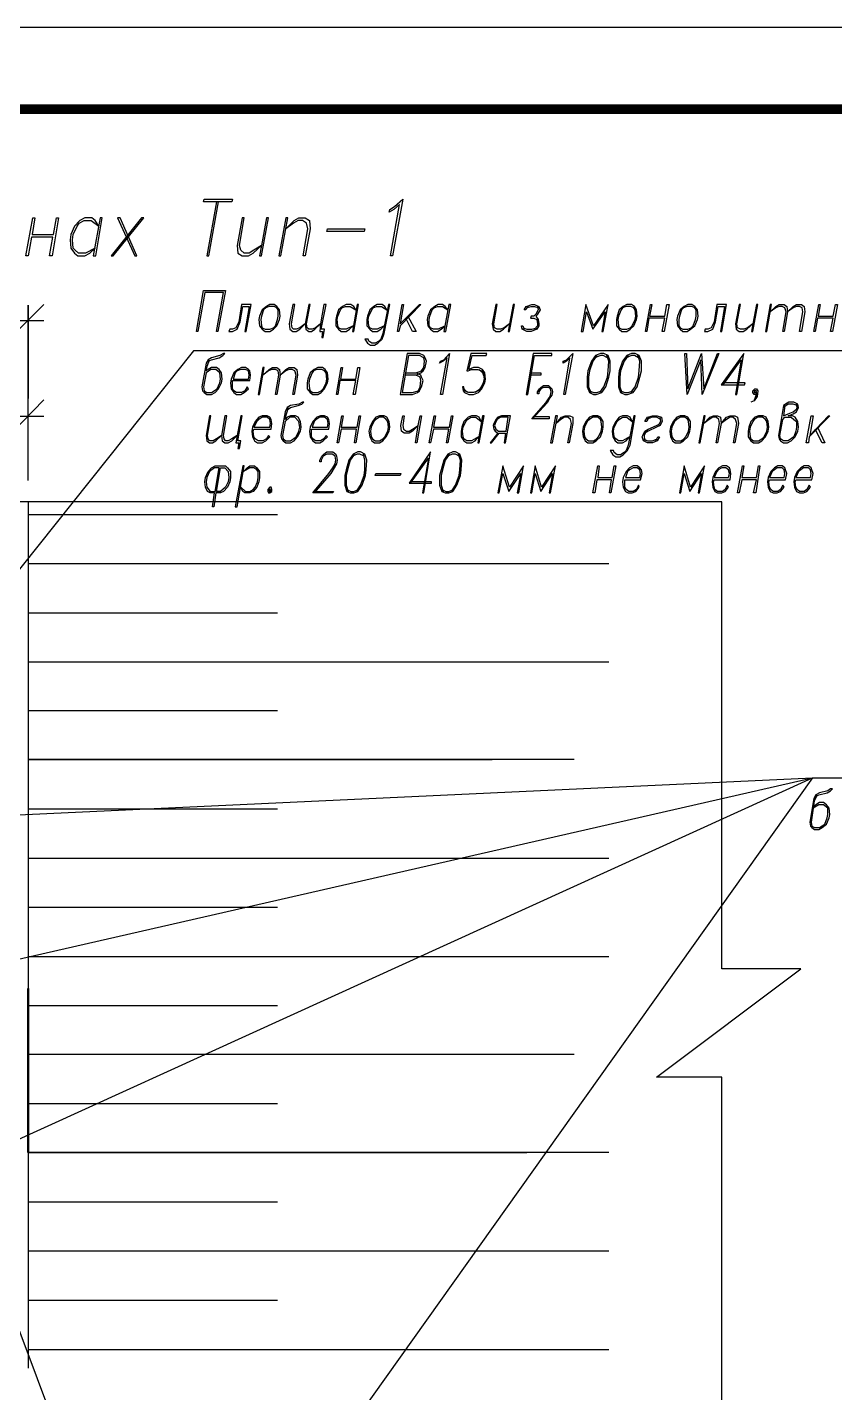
# Model space of a CAD drawing. Header units: millimetres. Extents: x 4241 to 6572, y 870 to 1291.
# Drawn here: x 4941.8 to 4991.2, y 1207.2 to 1290.7 of the extents above; entities that cross this region are included whole.
import ezdxf
from ezdxf.enums import TextEntityAlignment as Align

# ---------------------------------------------------------------- set-up
doc = ezdxf.new("R2010")
doc.units = ezdxf.units.MM
doc.layers.add('_Штамп_рамка', color=7, linetype='Continuous')
doc.layers.add('PDF _0', color=7, linetype='Continuous')
doc.styles.add('Romans_2.5', font='romans.shx', dxfattribs={"width": 0.75, "height": 2.5})

# ---------------------------------------------------------------- blocks, each defined once
blk = doc.blocks.new('*U779')
blk.add_lwpolyline([(0, 0), (0, 420), (1189, 420), (1189, 0), (0, 0)])
at = {"const_width": 0.6}
blk.add_lwpolyline([(20, 5), (20, 415), (1184, 415), (1184, 5), (20, 5)], dxfattribs=at)
at = {"style": 'Romans_2.5', "width": 0.75}
blk.add_attdef('ФОРМАТ', text='', height=2.5, dxfattribs=at).set_placement((1149, 2.5), align=Align.MIDDLE_LEFT)

msp = doc.modelspace()

# ---------------------------------------------------------------- linework, layer by layer
at = {"layer": 'PDF _0', "lineweight": 25}
for points in [[(4954.3347, 1279.9929), (4952.599, 1279.9929), (4952.6413, 1280.1622), (4954.3771, 1280.1622)], [(4964.1564, 1276.6908), (4964.0294, 1276.6908), (4964.5798, 1279.8235), (4964.2411, 1279.5272), (4963.9447, 1279.3579), (4963.9871, 1279.5272), (4964.2834, 1279.6965), (4964.7914, 1280.1622)], [(4941.8883, 1276.6908), (4941.7613, 1276.6908), (4942.1846, 1279.0192), (4942.3116, 1279.0192), (4942.1423, 1278.0031), (4943.4547, 1278.0031), (4943.624, 1279.0192), (4943.751, 1279.0192), (4943.37, 1276.6908), (4943.2007, 1276.6908), (4943.4124, 1277.8338), (4942.1, 1277.8338)], [(4945.9948, 1277.1564), (4945.4021, 1276.8601), (4944.9787, 1276.8601), (4944.7671, 1277.0294), (4944.6401, 1277.1564), (4944.5977, 1277.6645), (4944.6401, 1278.0031), (4944.8941, 1278.5112), (4945.0211, 1278.6805), (4945.3174, 1278.8498), (4945.7408, 1278.8498), (4946.2065, 1278.5112), (4945.9948, 1278.8498), (4945.7831, 1279.0192), (4945.3598, 1279.0192), (4945.0634, 1278.8498), (4944.7247, 1278.5112), (4944.5131, 1278.0031), (4944.4707, 1277.6645), (4944.5131, 1277.1564), (4944.7247, 1276.8601), (4944.9364, 1276.6908), (4945.3598, 1276.6908), (4945.6561, 1276.8601)], [(4946.0371, 1276.6908), (4946.4181, 1279.0192), (4946.2911, 1279.0192), (4945.8678, 1276.6908)], [(4946.9685, 1276.6908), (4947.0955, 1276.6908), (4948.9582, 1279.0192), (4948.8312, 1279.0192)], [(4948.5349, 1276.6908), (4947.5188, 1279.0192), (4947.3495, 1279.0192), (4948.4079, 1276.6908)], [(4956.1551, 1277.3258), (4955.6894, 1277.0294), (4955.3931, 1276.8601), (4955.0968, 1276.8601), (4954.8851, 1277.0294), (4954.8004, 1277.3258), (4955.0968, 1279.0192), (4954.9698, 1279.0192), (4954.6734, 1277.3258), (4954.7157, 1276.8601), (4954.9698, 1276.6908), (4955.3508, 1276.6908), (4955.6471, 1276.8601), (4956.1551, 1277.3258), (4956.0281, 1276.6908), (4956.1551, 1276.6908), (4956.5785, 1279.0192), (4956.4515, 1279.0192)], [(4957.3405, 1276.6908), (4957.7639, 1279.0192), (4957.6368, 1279.0192), (4957.2135, 1276.6908)], [(4958.8222, 1276.6908), (4958.6952, 1276.6908), (4958.9916, 1278.3418), (4958.9069, 1278.6805), (4958.6529, 1278.8498), (4958.3989, 1278.8498), (4958.1025, 1278.6805), (4957.6368, 1278.3418), (4958.1449, 1278.8498), (4958.4412, 1279.0192), (4958.8222, 1279.0192), (4959.0762, 1278.8498), (4959.1186, 1278.3418)], [(4962.4207, 1278.1725), (4960.1346, 1278.1725), (4960.1769, 1278.3418), (4962.463, 1278.3418)], [(4952.2603, 1272.0763), (4952.1757, 1272.0763), (4952.599, 1274.574), (4953.9537, 1274.574), (4953.488, 1272.0763), (4953.4034, 1272.0763), (4953.8267, 1274.447), (4952.6837, 1274.447)], [(4955.1391, 1272.0763), (4955.2238, 1272.0763), (4955.5201, 1273.7273), (4954.9274, 1273.7273), (4954.7581, 1272.669), (4954.5887, 1272.2879), (4954.3771, 1272.2033), (4954.2077, 1272.2033), (4954.1654, 1272.0763), (4954.3771, 1272.0763), (4954.6734, 1272.2033), (4954.8427, 1272.669), (4955.0121, 1273.6003), (4955.3931, 1273.6003)], [(4956.6631, 1273.7273), (4956.4515, 1273.6003), (4956.1975, 1273.3887), (4956.0281, 1273.0076), (4955.9858, 1272.796), (4956.0281, 1272.415), (4956.1975, 1272.2033), (4956.3668, 1272.0763), (4956.6631, 1272.0763), (4956.8748, 1272.2033), (4957.0865, 1272.415), (4957.2558, 1272.796), (4957.2982, 1273.0076), (4957.2558, 1273.3887), (4957.0865, 1273.6003), (4956.9172, 1273.7273)], [(4958.8222, 1272.542), (4958.4835, 1272.2879), (4958.2719, 1272.2033), (4958.1025, 1272.2033), (4958.0179, 1272.2879), (4957.9755, 1272.542), (4958.1872, 1273.7273), (4958.0602, 1273.7273), (4957.8485, 1272.542), (4957.8909, 1272.2033), (4958.0602, 1272.0763), (4958.2719, 1272.0763), (4958.4835, 1272.2033), (4958.8222, 1272.542), (4958.8646, 1272.2033), (4959.0339, 1272.0763), (4959.2032, 1272.0763), (4959.4149, 1272.2033), (4959.7536, 1272.542), (4959.7113, 1272.0763), (4959.8806, 1272.0763), (4959.8383, 1271.6953), (4959.9229, 1271.6953), (4960.0076, 1272.2033), (4959.7959, 1272.2033), (4960.0923, 1273.7273), (4959.9653, 1273.7273), (4959.7536, 1272.542), (4959.4572, 1272.2879), (4959.2456, 1272.2033), (4959.0339, 1272.2033), (4958.9492, 1272.2879), (4958.9069, 1272.542), (4959.1186, 1273.7273), (4959.0339, 1273.7273)], [(4961.7433, 1272.415), (4961.32, 1272.2033), (4961.0236, 1272.2033), (4960.8543, 1272.2879), (4960.812, 1272.415), (4960.7696, 1272.796), (4960.812, 1273.0076), (4960.9813, 1273.3887), (4961.066, 1273.5157), (4961.2776, 1273.6003), (4961.574, 1273.6003), (4961.9127, 1273.3887), (4961.7857, 1273.6003), (4961.6163, 1273.7273), (4961.32, 1273.7273), (4961.1083, 1273.6003), (4960.8543, 1273.3887), (4960.7273, 1273.0076), (4960.685, 1272.796), (4960.685, 1272.415), (4960.8543, 1272.2033), (4961.0236, 1272.0763), (4961.32, 1272.0763), (4961.5316, 1272.2033)], [(4961.7857, 1272.0763), (4962.082, 1273.7273), (4961.9973, 1273.7273), (4961.701, 1272.0763)], [(4962.463, 1271.6106), (4962.6324, 1271.3566), (4962.8017, 1271.2296), (4963.0557, 1271.2296), (4963.2674, 1271.3566), (4963.5214, 1271.6106), (4963.6484, 1271.9493), (4963.9871, 1273.7273), (4963.9024, 1273.7273), (4963.5637, 1271.9493), (4963.4367, 1271.6106), (4963.3097, 1271.4836), (4963.098, 1271.3566), (4962.8864, 1271.3566), (4962.717, 1271.4836), (4962.6747, 1271.6106)], [(4963.6484, 1272.415), (4963.225, 1272.2033), (4962.9287, 1272.2033), (4962.7594, 1272.2879), (4962.717, 1272.415), (4962.6747, 1272.796), (4962.717, 1273.0076), (4962.8864, 1273.3887), (4962.971, 1273.5157), (4963.1827, 1273.6003), (4963.479, 1273.6003), (4963.8177, 1273.3887), (4963.6907, 1273.6003), (4963.5214, 1273.7273), (4963.225, 1273.7273), (4963.0134, 1273.6003), (4962.7594, 1273.3887), (4962.6324, 1273.0076), (4962.59, 1272.796), (4962.59, 1272.415), (4962.7594, 1272.2033), (4962.9287, 1272.0763), (4963.225, 1272.0763), (4963.4367, 1272.2033)], [(4964.6221, 1272.542), (4965.8075, 1273.7273), (4965.8921, 1273.7273), (4964.6221, 1272.415), (4964.5374, 1272.0763), (4964.4527, 1272.0763), (4964.7491, 1273.7273), (4964.8338, 1273.7273)], [(4967.3739, 1272.415), (4966.9505, 1272.2033), (4966.6542, 1272.2033), (4966.4848, 1272.2879), (4966.4001, 1272.415), (4966.4001, 1272.796), (4966.4425, 1273.0076), (4966.5695, 1273.3887), (4966.6965, 1273.5157), (4966.9082, 1273.6003), (4967.2045, 1273.6003), (4967.5432, 1273.3887), (4967.3739, 1273.6003), (4967.2045, 1273.7273), (4966.9505, 1273.7273), (4966.7388, 1273.6003), (4966.4848, 1273.3887), (4966.3155, 1273.0076), (4966.2731, 1272.796), (4966.3155, 1272.415), (4966.4848, 1272.2033), (4966.6542, 1272.0763), (4966.9082, 1272.0763), (4967.1198, 1272.2033)], [(4967.4162, 1272.0763), (4967.7125, 1273.7273), (4967.5855, 1273.7273), (4967.2892, 1272.0763)], [(4971.311, 1272.542), (4970.9723, 1272.2879), (4970.7606, 1272.2033), (4970.549, 1272.2033), (4970.3796, 1272.2879), (4970.3373, 1272.542), (4970.549, 1273.7273), (4970.4643, 1273.7273), (4970.2526, 1272.542), (4970.295, 1272.2033), (4970.4643, 1272.0763), (4970.7183, 1272.0763), (4970.93, 1272.2033), (4971.311, 1272.542), (4971.2263, 1272.0763), (4971.311, 1272.0763), (4971.6073, 1273.7273), (4971.5227, 1273.7273)], [(4975.6715, 1272.0763), (4975.7985, 1272.0763), (4976.0101, 1273.2616), (4976.3912, 1272.2033), (4977.1532, 1273.2616), (4976.9415, 1272.0763), (4977.0262, 1272.0763), (4977.3225, 1273.7273), (4976.4335, 1272.415), (4975.9678, 1273.7273)], [(4978.4656, 1273.7273), (4978.2539, 1273.6003), (4977.9999, 1273.3887), (4977.8729, 1273.0076), (4977.8305, 1272.796), (4977.8305, 1272.415), (4977.9999, 1272.2033), (4978.1692, 1272.0763), (4978.4656, 1272.0763), (4978.6772, 1272.2033), (4978.8889, 1272.415), (4979.0583, 1272.796), (4979.1006, 1273.0076), (4979.0583, 1273.3887), (4978.9313, 1273.6003), (4978.7619, 1273.7273)], [(4979.6933, 1272.0763), (4979.6086, 1272.0763), (4979.905, 1273.7273), (4979.9896, 1273.7273), (4979.8626, 1273.0076), (4980.794, 1273.0076), (4980.921, 1273.7273), (4981.048, 1273.7273), (4980.7516, 1272.0763), (4980.6246, 1272.0763), (4980.794, 1272.8806), (4979.8203, 1272.8806)], [(4982.191, 1273.7273), (4981.9794, 1273.6003), (4981.7253, 1273.3887), (4981.556, 1273.0076), (4981.5137, 1272.796), (4981.556, 1272.415), (4981.7253, 1272.2033), (4981.8947, 1272.0763), (4982.1487, 1272.0763), (4982.3604, 1272.2033), (4982.6144, 1272.415), (4982.7837, 1272.796), (4982.8261, 1273.0076), (4982.7837, 1273.3887), (4982.6144, 1273.6003), (4982.445, 1273.7273)], [(4984.1808, 1272.0763), (4984.2654, 1272.0763), (4984.5618, 1273.7273), (4983.9691, 1273.7273), (4983.7998, 1272.669), (4983.6304, 1272.2879), (4983.4187, 1272.2033), (4983.2494, 1272.2033), (4983.2071, 1272.0763), (4983.4187, 1272.0763), (4983.7151, 1272.2033), (4983.8844, 1272.669), (4984.0538, 1273.6003), (4984.4348, 1273.6003)], [(4986.1705, 1272.542), (4985.8318, 1272.2879), (4985.6201, 1272.2033), (4985.4085, 1272.2033), (4985.2391, 1272.2879), (4985.1968, 1272.542), (4985.4085, 1273.7273), (4985.3238, 1273.7273), (4985.1121, 1272.542), (4985.1545, 1272.2033), (4985.3238, 1272.0763), (4985.5778, 1272.0763), (4985.7895, 1272.2033), (4986.1705, 1272.542), (4986.0858, 1272.0763), (4986.1705, 1272.0763), (4986.4668, 1273.7273), (4986.3822, 1273.7273)], [(4987.0172, 1272.0763), (4987.3135, 1273.7273), (4987.2289, 1273.7273), (4986.9325, 1272.0763)], [(4988.0756, 1272.0763), (4987.9909, 1272.0763), (4988.2026, 1273.2616), (4988.1179, 1273.5157), (4987.9486, 1273.6003), (4987.7792, 1273.6003), (4987.5675, 1273.5157), (4987.2289, 1273.2616), (4987.5675, 1273.6003), (4987.7792, 1273.7273), (4988.0756, 1273.7273), (4988.2449, 1273.6003), (4988.2872, 1273.2616)], [(4989.1339, 1272.0763), (4989.0069, 1272.0763), (4989.2186, 1273.2616), (4989.1763, 1273.5157), (4989.0069, 1273.6003), (4988.8376, 1273.6003), (4988.6259, 1273.5157), (4988.2872, 1273.2616), (4988.6259, 1273.6003), (4988.8376, 1273.7273), (4989.1339, 1273.7273), (4989.3033, 1273.6003), (4989.3456, 1273.2616)], [(4989.9806, 1272.0763), (4989.896, 1272.0763), (4990.1923, 1273.7273), (4990.277, 1273.7273), (4990.15, 1273.0076), (4991.0813, 1273.0076), (4991.2083, 1273.7273), (4991.3353, 1273.7273), (4991.039, 1272.0763), (4990.912, 1272.0763), (4991.0813, 1272.8806), (4990.1076, 1272.8806)], [(4956.6208, 1273.6003), (4956.4091, 1273.5157), (4956.2821, 1273.3887), (4956.1551, 1273.0076), (4956.1128, 1272.796), (4956.1551, 1272.415), (4956.1975, 1272.2879), (4956.3668, 1272.2033), (4956.6631, 1272.2033), (4956.8748, 1272.2879), (4957.0018, 1272.415), (4957.1288, 1272.796), (4957.1712, 1273.0076), (4957.1712, 1273.3887), (4957.0865, 1273.5157), (4956.9172, 1273.6003)], [(4978.4232, 1273.6003), (4978.2116, 1273.5157), (4978.1269, 1273.3887), (4977.9576, 1273.0076), (4977.9152, 1272.796), (4977.9576, 1272.415), (4977.9999, 1272.2879), (4978.1692, 1272.2033), (4978.4656, 1272.2033), (4978.6772, 1272.2879), (4978.8042, 1272.415), (4978.9736, 1272.796), (4979.0159, 1273.0076), (4978.9736, 1273.3887), (4978.8889, 1273.5157), (4978.7196, 1273.6003)], [(4982.1487, 1273.6003), (4981.937, 1273.5157), (4981.81, 1273.3887), (4981.683, 1273.0076), (4981.6407, 1272.796), (4981.6407, 1272.415), (4981.7253, 1272.2879), (4981.8947, 1272.2033), (4982.191, 1272.2033), (4982.4027, 1272.2879), (4982.5297, 1272.415), (4982.6567, 1272.796), (4982.699, 1273.0076), (4982.699, 1273.3887), (4982.6144, 1273.5157), (4982.445, 1273.6003)], [(4967.2045, 1268.2238), (4967.0775, 1268.2238), (4967.5009, 1270.4675), (4967.2468, 1270.2559), (4967.0352, 1270.1289), (4967.0775, 1270.2559), (4967.2892, 1270.3405), (4967.6279, 1270.7216)], [(4973.8934, 1270.7216), (4972.7504, 1270.7216), (4972.327, 1268.2238), (4972.4117, 1268.2238), (4972.835, 1270.5946), (4973.8934, 1270.5946)], [(4974.6978, 1268.2238), (4974.6131, 1268.2238), (4974.9941, 1270.4675), (4974.7824, 1270.2559), (4974.5708, 1270.1289), (4974.5708, 1270.2559), (4974.7824, 1270.3405), (4975.1635, 1270.7216)], [(4976.8568, 1270.7216), (4976.5605, 1270.5946), (4976.3065, 1270.2559), (4976.0948, 1269.6632), (4976.0525, 1269.2822), (4976.0525, 1268.6895), (4976.1795, 1268.3508), (4976.4335, 1268.2238), (4976.6028, 1268.2238), (4976.9415, 1268.3508), (4977.1955, 1268.6895), (4977.3649, 1269.2822), (4977.4495, 1269.6632), (4977.4495, 1270.2559), (4977.3225, 1270.5946), (4977.0685, 1270.7216)], [(4978.7619, 1270.7216), (4978.4656, 1270.5946), (4978.2116, 1270.2559), (4977.9999, 1269.6632), (4977.9576, 1269.2822), (4977.9576, 1268.6895), (4978.0846, 1268.3508), (4978.3386, 1268.2238), (4978.5079, 1268.2238), (4978.8466, 1268.3508), (4979.1006, 1268.6895), (4979.2699, 1269.2822), (4979.3546, 1269.6632), (4979.3546, 1270.2559), (4979.2276, 1270.5946), (4978.9736, 1270.7216)], [(4983.0801, 1268.2238), (4982.9954, 1270.3405), (4982.1487, 1268.2238), (4982.0217, 1270.7216), (4982.1064, 1270.7216), (4982.191, 1268.5625), (4983.0377, 1270.7216), (4983.1647, 1268.5625), (4984.0114, 1270.7216), (4984.0961, 1270.7216)], [(4952.7683, 1269.5362), (4952.599, 1268.6895), (4952.6413, 1268.4355), (4952.8107, 1268.3508), (4953.107, 1268.3508), (4953.4457, 1268.5625), (4953.615, 1268.9435), (4953.6574, 1269.1552), (4953.615, 1269.5362), (4953.361, 1269.7479), (4953.0647, 1269.7479)], [(4954.3771, 1269.0705), (4955.4354, 1269.0705), (4955.4778, 1269.4092), (4955.4354, 1269.6632), (4955.3508, 1269.7479), (4955.1814, 1269.8749), (4954.9274, 1269.8749), (4954.7157, 1269.7479), (4954.4617, 1269.5362), (4954.2924, 1269.1552), (4954.2501, 1268.9435), (4954.2924, 1268.5625), (4954.4617, 1268.3508), (4954.6311, 1268.2238), (4954.8851, 1268.2238), (4955.0968, 1268.3508), (4955.3508, 1268.5625), (4955.2661, 1268.6895), (4955.1391, 1268.4355), (4954.9274, 1268.3508), (4954.6311, 1268.3508), (4954.4617, 1268.4355), (4954.3771, 1268.5625), (4954.3771, 1268.9435)], [(4955.3508, 1269.1552), (4955.3931, 1269.4092), (4955.3508, 1269.6632), (4955.1814, 1269.7479), (4954.8851, 1269.7479), (4954.6734, 1269.6632), (4954.5464, 1269.5362), (4954.4194, 1269.1552)], [(4956.0281, 1268.2238), (4956.3245, 1269.8749), (4956.2398, 1269.8749), (4955.9435, 1268.2238)], [(4957.0865, 1268.2238), (4957.0018, 1268.2238), (4957.2135, 1269.4092), (4957.1712, 1269.6632), (4957.0018, 1269.7479), (4956.7902, 1269.7479), (4956.5785, 1269.6632), (4956.2398, 1269.4092), (4956.6208, 1269.7479), (4956.8325, 1269.8749), (4957.0865, 1269.8749), (4957.2558, 1269.7479), (4957.2982, 1269.4092)], [(4958.1449, 1268.2238), (4958.0602, 1268.2238), (4958.2719, 1269.4092), (4958.1872, 1269.6632), (4958.0179, 1269.7479), (4957.8485, 1269.7479), (4957.6368, 1269.6632), (4957.2982, 1269.4092), (4957.6368, 1269.7479), (4957.8485, 1269.8749), (4958.1449, 1269.8749), (4958.3142, 1269.7479), (4958.3565, 1269.4092)], [(4959.5842, 1269.8749), (4959.3726, 1269.7479), (4959.1186, 1269.5362), (4958.9916, 1269.1552), (4958.9492, 1268.9435), (4958.9492, 1268.5625), (4959.1186, 1268.3508), (4959.2879, 1268.2238), (4959.5842, 1268.2238), (4959.7959, 1268.3508), (4960.0076, 1268.5625), (4960.1769, 1268.9435), (4960.2193, 1269.1552), (4960.1769, 1269.5362), (4960.0499, 1269.7479), (4959.8806, 1269.8749)], [(4959.5419, 1269.7479), (4959.3302, 1269.6632), (4959.2456, 1269.5362), (4959.0762, 1269.1552), (4959.0339, 1268.9435), (4959.0762, 1268.5625), (4959.1186, 1268.4355), (4959.2879, 1268.3508), (4959.5842, 1268.3508), (4959.7959, 1268.4355), (4959.9229, 1268.5625), (4960.0923, 1268.9435), (4960.1346, 1269.1552), (4960.0923, 1269.5362), (4960.0076, 1269.6632), (4959.8383, 1269.7479)], [(4960.812, 1268.2238), (4960.7273, 1268.2238), (4961.0236, 1269.8749), (4961.1083, 1269.8749), (4960.9813, 1269.1552), (4961.9127, 1269.1552), (4962.0397, 1269.8749), (4962.1667, 1269.8749), (4961.8703, 1268.2238), (4961.7433, 1268.2238), (4961.9127, 1269.0705), (4960.939, 1269.0705)], [(4986.2552, 1268.4355), (4986.2552, 1268.3508), (4986.3398, 1268.3508), (4986.3822, 1268.4355)], [(4988.3296, 1266.9114), (4988.6259, 1267.0384), (4988.8376, 1267.1654), (4988.9646, 1267.4194), (4988.9223, 1267.6311), (4988.6683, 1267.7581), (4988.3719, 1267.7581), (4988.1602, 1267.6311), (4988.0332, 1267.5464), (4987.7369, 1265.7261), (4987.7792, 1265.5144), (4987.8639, 1265.3874), (4988.0332, 1265.2604), (4988.2872, 1265.2604), (4988.4989, 1265.3874), (4988.7529, 1265.6414), (4988.9223, 1265.9801), (4988.9646, 1266.2341), (4988.9223, 1266.5727), (4988.7529, 1266.8268), (4988.5836, 1266.9114)], [(4953.6997, 1265.7261), (4953.4034, 1265.5144), (4953.1917, 1265.3874), (4952.98, 1265.3874), (4952.8953, 1265.5144), (4952.853, 1265.7261), (4953.0647, 1266.9114), (4952.98, 1266.9114), (4952.7683, 1265.7261), (4952.8107, 1265.3874), (4952.98, 1265.2604), (4953.1494, 1265.2604), (4953.361, 1265.3874), (4953.6997, 1265.7261), (4953.742, 1265.3874), (4953.9114, 1265.2604), (4954.1231, 1265.2604), (4954.3347, 1265.3874), (4954.6734, 1265.7261), (4954.5887, 1265.2604), (4954.7581, 1265.2604), (4954.7157, 1264.9217), (4954.8004, 1264.9217), (4954.8851, 1265.3874), (4954.7157, 1265.3874), (4954.9698, 1266.9114), (4954.8851, 1266.9114), (4954.6734, 1265.7261), (4954.3347, 1265.5144), (4954.1231, 1265.3874), (4953.9537, 1265.3874), (4953.869, 1265.5144), (4953.8267, 1265.7261), (4954.0384, 1266.9114), (4953.9114, 1266.9114)], [(4955.6894, 1266.1071), (4956.7478, 1266.1071), (4956.7902, 1266.4457), (4956.7478, 1266.6998), (4956.6631, 1266.8268), (4956.4938, 1266.9114), (4956.1975, 1266.9114), (4955.9858, 1266.8268), (4955.7741, 1266.5727), (4955.6048, 1266.2341), (4955.5624, 1265.9801), (4955.6048, 1265.6414), (4955.7318, 1265.3874), (4955.9011, 1265.2604), (4956.1975, 1265.2604), (4956.4091, 1265.3874), (4956.6631, 1265.6414), (4956.5785, 1265.7261), (4956.4515, 1265.5144), (4956.2398, 1265.3874), (4955.9435, 1265.3874), (4955.7741, 1265.5144), (4955.6894, 1265.6414), (4955.6471, 1265.9801)], [(4956.6631, 1266.2341), (4956.7055, 1266.4457), (4956.6631, 1266.6998), (4956.4938, 1266.8268), (4956.1975, 1266.8268), (4955.9858, 1266.6998), (4955.8588, 1266.5727), (4955.6894, 1266.2341)], [(4957.5945, 1266.5727), (4957.4252, 1265.7261), (4957.4675, 1265.5144), (4957.6368, 1265.3874), (4957.9332, 1265.3874), (4958.2719, 1265.6414), (4958.4412, 1265.9801), (4958.4835, 1266.2341), (4958.4412, 1266.5727), (4958.1872, 1266.8268), (4957.8909, 1266.8268)], [(4959.2032, 1266.1071), (4960.2616, 1266.1071), (4960.3039, 1266.4457), (4960.2616, 1266.6998), (4960.1769, 1266.8268), (4960.0076, 1266.9114), (4959.7536, 1266.9114), (4959.5419, 1266.8268), (4959.2879, 1266.5727), (4959.1186, 1266.2341), (4959.0762, 1265.9801), (4959.1186, 1265.6414), (4959.2879, 1265.3874), (4959.4572, 1265.2604), (4959.7113, 1265.2604), (4959.9229, 1265.3874), (4960.1769, 1265.6414), (4960.0923, 1265.7261), (4959.9653, 1265.5144), (4959.7536, 1265.3874), (4959.4572, 1265.3874), (4959.2879, 1265.5144), (4959.2032, 1265.6414), (4959.2032, 1265.9801)], [(4960.1769, 1266.2341), (4960.2193, 1266.4457), (4960.1769, 1266.6998), (4960.0076, 1266.8268), (4959.7113, 1266.8268), (4959.4996, 1266.6998), (4959.3726, 1266.5727), (4959.2456, 1266.2341)], [(4960.8543, 1265.2604), (4960.7696, 1265.2604), (4961.066, 1266.9114), (4961.1506, 1266.9114), (4961.0236, 1266.2341), (4961.9973, 1266.2341), (4962.1243, 1266.9114), (4962.209, 1266.9114), (4961.9127, 1265.2604), (4961.828, 1265.2604), (4961.955, 1266.1071), (4961.0236, 1266.1071)], [(4963.352, 1266.9114), (4963.1404, 1266.8268), (4962.9287, 1266.5727), (4962.7594, 1266.2341), (4962.717, 1265.9801), (4962.7594, 1265.6414), (4962.8864, 1265.3874), (4963.0557, 1265.2604), (4963.352, 1265.2604), (4963.5637, 1265.3874), (4963.7754, 1265.6414), (4963.9447, 1265.9801), (4963.9871, 1266.2341), (4963.9447, 1266.5727), (4963.8177, 1266.8268), (4963.6484, 1266.9114)], [(4963.352, 1266.8268), (4963.1404, 1266.6998), (4963.0134, 1266.5727), (4962.844, 1266.2341), (4962.8017, 1265.9801), (4962.844, 1265.6414), (4962.9287, 1265.5144), (4963.098, 1265.3874), (4963.352, 1265.3874), (4963.5637, 1265.5144), (4963.6907, 1265.6414), (4963.8601, 1265.9801), (4963.9024, 1266.2341), (4963.8601, 1266.5727), (4963.7754, 1266.6998), (4963.6061, 1266.8268)], [(4965.7228, 1266.3187), (4965.3841, 1265.9801), (4965.1724, 1265.8531), (4964.8761, 1265.8531), (4964.7068, 1265.9801), (4964.6644, 1266.3187), (4964.7914, 1266.9114), (4964.8761, 1266.9114), (4964.7914, 1266.3187), (4964.8338, 1266.1071), (4965.0031, 1265.9801), (4965.1724, 1265.9801), (4965.3841, 1266.1071), (4965.7228, 1266.3187), (4965.8498, 1266.9114), (4965.9345, 1266.9114), (4965.6381, 1265.2604), (4965.5535, 1265.2604)], [(4966.4848, 1265.2604), (4966.4001, 1265.2604), (4966.6965, 1266.9114), (4966.7812, 1266.9114), (4966.6542, 1266.2341), (4967.6279, 1266.2341), (4967.7549, 1266.9114), (4967.8395, 1266.9114), (4967.5432, 1265.2604), (4967.4585, 1265.2604), (4967.5855, 1266.1071), (4966.6542, 1266.1071)], [(4969.4059, 1265.6414), (4968.9826, 1265.3874), (4968.6862, 1265.3874), (4968.5169, 1265.5144), (4968.4746, 1265.6414), (4968.4322, 1265.9801), (4968.4746, 1266.2341), (4968.6439, 1266.5727), (4968.7286, 1266.6998), (4968.9402, 1266.8268), (4969.2366, 1266.8268), (4969.5753, 1266.5727), (4969.4483, 1266.8268), (4969.2789, 1266.9114), (4968.9826, 1266.9114), (4968.7709, 1266.8268), (4968.5169, 1266.5727), (4968.3899, 1266.2341), (4968.3476, 1265.9801), (4968.3476, 1265.6414), (4968.5169, 1265.3874), (4968.6862, 1265.2604), (4968.9826, 1265.2604), (4969.1942, 1265.3874)], [(4969.4483, 1265.2604), (4969.7446, 1266.9114), (4969.6599, 1266.9114), (4969.3636, 1265.2604)], [(4970.676, 1265.8531), (4971.057, 1265.8531), (4970.9723, 1265.2604), (4971.057, 1265.2604), (4971.3533, 1266.9114), (4970.803, 1266.9114), (4970.5913, 1266.8268), (4970.4643, 1266.6998), (4970.3373, 1266.4457), (4970.295, 1266.3187), (4970.3373, 1266.1071), (4970.422, 1265.9801), (4970.5913, 1265.8531), (4970.1256, 1265.2604), (4970.2103, 1265.2604)], [(4971.0993, 1265.9801), (4971.2263, 1266.8268), (4970.7606, 1266.8268), (4970.549, 1266.6998), (4970.422, 1266.4457), (4970.3796, 1266.3187), (4970.4643, 1266.1071), (4970.6336, 1265.9801)], [(4973.9357, 1265.2604), (4974.2321, 1266.9114), (4974.1051, 1266.9114), (4973.8087, 1265.2604)], [(4974.9518, 1265.2604), (4974.8671, 1265.2604), (4975.0788, 1266.4457), (4975.0364, 1266.6998), (4974.8671, 1266.8268), (4974.6554, 1266.8268), (4974.4438, 1266.6998), (4974.1474, 1266.4457), (4974.4861, 1266.8268), (4974.6978, 1266.9114), (4974.9941, 1266.9114), (4975.1635, 1266.8268), (4975.1635, 1266.4457)], [(4976.3912, 1266.9114), (4976.1795, 1266.8268), (4975.9678, 1266.5727), (4975.7985, 1266.2341), (4975.7561, 1265.9801), (4975.7985, 1265.6414), (4975.9255, 1265.3874), (4976.0948, 1265.2604), (4976.3912, 1265.2604), (4976.6028, 1265.3874), (4976.8568, 1265.6414), (4976.9838, 1265.9801), (4977.0262, 1266.2341), (4977.0262, 1266.5727), (4976.8568, 1266.8268), (4976.6875, 1266.9114)], [(4976.3912, 1266.8268), (4976.1795, 1266.6998), (4976.0525, 1266.5727), (4975.8831, 1266.2341), (4975.8408, 1265.9801), (4975.8831, 1265.6414), (4975.9678, 1265.5144), (4976.1372, 1265.3874), (4976.4335, 1265.3874), (4976.6452, 1265.5144), (4976.7298, 1265.6414), (4976.8992, 1265.9801), (4976.9415, 1266.2341), (4976.8992, 1266.5727), (4976.8568, 1266.6998), (4976.6875, 1266.8268)], [(4977.4495, 1264.7947), (4977.6189, 1264.5407), (4977.7882, 1264.4137), (4978.0422, 1264.4137), (4978.2539, 1264.5407), (4978.5079, 1264.7947), (4978.6772, 1265.1334), (4978.9736, 1266.9114), (4978.8889, 1266.9114), (4978.5502, 1265.1334), (4978.4232, 1264.7947), (4978.2962, 1264.6677), (4978.0846, 1264.5407), (4977.8729, 1264.5407), (4977.7035, 1264.6677), (4977.6612, 1264.7947)], [(4978.6349, 1265.6414), (4978.2116, 1265.3874), (4977.9576, 1265.3874), (4977.7882, 1265.5144), (4977.7035, 1265.6414), (4977.6612, 1265.9801), (4977.7035, 1266.2341), (4977.8729, 1266.5727), (4977.9999, 1266.6998), (4978.2116, 1266.8268), (4978.4656, 1266.8268), (4978.8042, 1266.5727), (4978.6772, 1266.8268), (4978.5079, 1266.9114), (4978.2116, 1266.9114), (4977.9999, 1266.8268), (4977.7882, 1266.5727), (4977.6189, 1266.2341), (4977.5765, 1265.9801), (4977.6189, 1265.6414), (4977.7459, 1265.3874), (4977.9152, 1265.2604), (4978.2116, 1265.2604), (4978.4232, 1265.3874)], [(4981.7253, 1266.9114), (4981.5137, 1266.8268), (4981.302, 1266.5727), (4981.1327, 1266.2341), (4981.0903, 1265.9801), (4981.1327, 1265.6414), (4981.2597, 1265.3874), (4981.429, 1265.2604), (4981.7253, 1265.2604), (4981.937, 1265.3874), (4982.191, 1265.6414), (4982.318, 1265.9801), (4982.3604, 1266.2341), (4982.3604, 1266.5727), (4982.191, 1266.8268), (4982.0217, 1266.9114)], [(4981.7253, 1266.8268), (4981.5137, 1266.6998), (4981.3867, 1266.5727), (4981.2173, 1266.2341), (4981.175, 1265.9801), (4981.2173, 1265.6414), (4981.302, 1265.5144), (4981.4713, 1265.3874), (4981.7677, 1265.3874), (4981.9794, 1265.5144), (4982.064, 1265.6414), (4982.2334, 1265.9801), (4982.2757, 1266.2341), (4982.2334, 1266.5727), (4982.191, 1266.6998), (4982.0217, 1266.8268)], [(4982.9531, 1265.2604), (4983.2494, 1266.9114), (4983.1647, 1266.9114), (4982.8684, 1265.2604)], [(4984.0114, 1265.2604), (4983.9268, 1265.2604), (4984.1384, 1266.4457), (4984.0961, 1266.6998), (4983.9268, 1266.8268), (4983.7151, 1266.8268), (4983.5034, 1266.6998), (4983.1647, 1266.4457), (4983.5457, 1266.8268), (4983.7574, 1266.9114), (4984.0114, 1266.9114), (4984.1808, 1266.8268), (4984.2231, 1266.4457)], [(4985.0698, 1265.2604), (4984.9851, 1265.2604), (4985.1968, 1266.4457), (4985.1121, 1266.6998), (4984.9428, 1266.8268), (4984.7735, 1266.8268), (4984.5618, 1266.6998), (4984.2231, 1266.4457), (4984.5618, 1266.8268), (4984.7735, 1266.9114), (4985.0698, 1266.9114), (4985.2391, 1266.8268), (4985.2815, 1266.4457)], [(4986.5092, 1266.9114), (4986.2975, 1266.8268), (4986.0435, 1266.5727), (4985.9165, 1266.2341), (4985.8742, 1265.9801), (4985.8742, 1265.6414), (4986.0435, 1265.3874), (4986.2128, 1265.2604), (4986.5092, 1265.2604), (4986.7209, 1265.3874), (4986.9325, 1265.6414), (4987.1019, 1265.9801), (4987.1442, 1266.2341), (4987.1019, 1266.5727), (4986.9749, 1266.8268), (4986.8055, 1266.9114)], [(4986.4668, 1266.8268), (4986.2552, 1266.6998), (4986.1705, 1266.5727), (4986.0012, 1266.2341), (4985.9588, 1265.9801), (4986.0012, 1265.6414), (4986.0435, 1265.5144), (4986.2128, 1265.3874), (4986.5092, 1265.3874), (4986.7209, 1265.5144), (4986.8479, 1265.6414), (4987.0172, 1265.9801), (4987.0595, 1266.2341), (4987.0172, 1266.5727), (4986.9325, 1266.6998), (4986.7632, 1266.8268)], [(4987.9909, 1266.6998), (4988.1179, 1266.8268), (4988.4989, 1266.8268), (4988.6683, 1266.6998), (4988.8376, 1266.5727), (4988.8376, 1266.2341), (4988.7953, 1265.9801), (4988.6683, 1265.6414), (4988.3296, 1265.3874), (4988.0332, 1265.3874), (4987.8639, 1265.5144), (4987.8216, 1265.7261)], [(4989.642, 1265.7261), (4990.785, 1266.9114), (4990.8697, 1266.9114), (4989.5996, 1265.6414), (4989.5573, 1265.2604), (4989.4303, 1265.2604), (4989.7266, 1266.9114), (4989.8536, 1266.9114)], [(4962.0397, 1264.71), (4961.7433, 1264.583), (4961.4893, 1264.202), (4961.32, 1263.6093), (4961.2353, 1263.2706), (4961.2353, 1262.6779), (4961.3623, 1262.2969), (4961.574, 1262.2123), (4961.7857, 1262.2123), (4962.0397, 1262.2969), (4962.2937, 1262.6779), (4962.5053, 1263.2706), (4962.5477, 1263.6093), (4962.59, 1264.202), (4962.463, 1264.583), (4962.209, 1264.71)], [(4967.8395, 1264.71), (4967.5432, 1264.583), (4967.2892, 1264.202), (4967.1198, 1263.6093), (4967.0352, 1263.2706), (4967.0352, 1262.6779), (4967.1622, 1262.2969), (4967.3739, 1262.2123), (4967.5855, 1262.2123), (4967.8395, 1262.2969), (4968.0935, 1262.6779), (4968.3052, 1263.2706), (4968.3476, 1263.6093), (4968.3899, 1264.202), (4968.2629, 1264.583), (4968.0089, 1264.71)], [(4953.6574, 1263.8633), (4953.9537, 1263.8633), (4954.0807, 1263.7363), (4954.2501, 1263.5246), (4954.2501, 1263.1436), (4954.2077, 1262.8896), (4954.0807, 1262.5509), (4953.8267, 1262.2969), (4953.6574, 1262.2123), (4953.361, 1262.2123), (4953.234, 1261.3656), (4953.1494, 1261.3656), (4953.2764, 1262.2123), (4953.0224, 1262.2123), (4952.853, 1262.2969), (4952.726, 1262.5509), (4952.6837, 1262.8896), (4952.726, 1263.1436), (4952.8953, 1263.5246), (4953.107, 1263.7363), (4953.3187, 1263.8633)], [(4953.3187, 1262.2969), (4953.5727, 1263.7363), (4953.2764, 1263.7363), (4952.98, 1263.5246), (4952.8107, 1263.1436), (4952.7683, 1262.8896), (4952.8107, 1262.5509), (4953.0224, 1262.2969)], [(4953.4034, 1262.2969), (4953.6574, 1263.7363), (4953.9114, 1263.7363), (4954.1231, 1263.5246), (4954.1654, 1263.1436), (4954.1231, 1262.8896), (4953.9537, 1262.5509), (4953.6574, 1262.2969)], [(4954.6734, 1261.3656), (4955.0968, 1263.8633), (4955.0121, 1263.8633), (4954.5464, 1261.3656)], [(4954.8851, 1262.5509), (4955.1814, 1262.2969), (4955.4354, 1262.2969), (4955.6471, 1262.4239), (4955.7741, 1262.5509), (4955.9011, 1262.8896), (4955.9435, 1263.1436), (4955.9435, 1263.5246), (4955.8588, 1263.6093), (4955.6894, 1263.7363), (4955.4354, 1263.7363), (4955.0544, 1263.5246), (4955.2661, 1263.7363), (4955.4354, 1263.8633), (4955.7318, 1263.8633), (4955.8588, 1263.7363), (4956.0281, 1263.5246), (4956.0281, 1263.1436), (4955.9858, 1262.8896), (4955.8588, 1262.5509), (4955.6471, 1262.2969), (4955.4354, 1262.2123), (4955.1391, 1262.2123), (4955.0121, 1262.2969)], [(4970.5913, 1262.2123), (4970.676, 1262.2123), (4970.8876, 1263.3976), (4971.2687, 1262.2969), (4971.9883, 1263.3976), (4971.7767, 1262.2123), (4971.8613, 1262.2123), (4972.1577, 1263.8633), (4971.311, 1262.5509), (4970.8876, 1263.8633)], [(4972.581, 1262.2123), (4972.6657, 1262.2123), (4972.8774, 1263.3976), (4973.2161, 1262.2969), (4973.9357, 1263.3976), (4973.7241, 1262.2123), (4973.8087, 1262.2123), (4974.1051, 1263.8633), (4973.2584, 1262.5509), (4972.8774, 1263.8633)], [(4976.5182, 1262.2123), (4976.3912, 1262.2123), (4976.6875, 1263.8633), (4976.7722, 1263.8633), (4976.6875, 1263.1436), (4977.5765, 1263.1436), (4977.7035, 1263.8633), (4977.7882, 1263.8633), (4977.4919, 1262.2123), (4977.4072, 1262.2123), (4977.5342, 1263.0166), (4976.6452, 1263.0166)], [(4978.3386, 1263.0166), (4979.3123, 1263.0166), (4979.3969, 1263.3976), (4979.3546, 1263.6093), (4979.2699, 1263.7363), (4979.1006, 1263.8633), (4978.8466, 1263.8633), (4978.6349, 1263.7363), (4978.4232, 1263.5246), (4978.2539, 1263.1436), (4978.2116, 1262.8896), (4978.2539, 1262.5509), (4978.3809, 1262.2969), (4978.5502, 1262.2123), (4978.8042, 1262.2123), (4979.0159, 1262.2969), (4979.2276, 1262.5509), (4979.1853, 1262.6779), (4979.0583, 1262.4239), (4978.8466, 1262.2969), (4978.5926, 1262.2969), (4978.4232, 1262.4239), (4978.3386, 1262.5509), (4978.3386, 1262.8896)], [(4979.2699, 1263.1436), (4979.3123, 1263.3976), (4979.2699, 1263.6093), (4979.1006, 1263.7363), (4978.8466, 1263.7363), (4978.6349, 1263.6093), (4978.5079, 1263.5246), (4978.3809, 1263.1436)], [(4981.683, 1262.2123), (4981.7677, 1262.2123), (4981.9794, 1263.3976), (4982.318, 1262.2969), (4983.0377, 1263.3976), (4982.8261, 1262.2123), (4982.9107, 1262.2123), (4983.2071, 1263.8633), (4982.3604, 1262.5509), (4981.9794, 1263.8633)], [(4983.7998, 1263.0166), (4984.7735, 1263.0166), (4984.8158, 1263.3976), (4984.7735, 1263.6093), (4984.7311, 1263.7363), (4984.5618, 1263.8633), (4984.3078, 1263.8633), (4984.0961, 1263.7363), (4983.8844, 1263.5246), (4983.7151, 1263.1436), (4983.6727, 1262.8896), (4983.7151, 1262.5509), (4983.8421, 1262.2969), (4984.0114, 1262.2123), (4984.2654, 1262.2123), (4984.4771, 1262.2969), (4984.6888, 1262.5509), (4984.6041, 1262.6779), (4984.4771, 1262.4239), (4984.3078, 1262.2969), (4984.0114, 1262.2969), (4983.8421, 1262.4239), (4983.7998, 1262.5509), (4983.7574, 1262.8896)], [(4984.6888, 1263.1436), (4984.7311, 1263.3976), (4984.6888, 1263.6093), (4984.5194, 1263.7363), (4984.2654, 1263.7363), (4984.0538, 1263.6093), (4983.9691, 1263.5246), (4983.7998, 1263.1436)], [(4985.3238, 1262.2123), (4985.2391, 1262.2123), (4985.5355, 1263.8633), (4985.6201, 1263.8633), (4985.4931, 1263.1436), (4986.3822, 1263.1436), (4986.5092, 1263.8633), (4986.5938, 1263.8633), (4986.3398, 1262.2123), (4986.2128, 1262.2123), (4986.3822, 1263.0166), (4985.4931, 1263.0166)], [(4987.1865, 1263.0166), (4988.1602, 1263.0166), (4988.2449, 1263.3976), (4988.1602, 1263.6093), (4988.1179, 1263.7363), (4987.9486, 1263.8633), (4987.6946, 1263.8633), (4987.4829, 1263.7363), (4987.2712, 1263.5246), (4987.1019, 1263.1436), (4987.0595, 1262.8896), (4987.1019, 1262.5509), (4987.2289, 1262.2969), (4987.3982, 1262.2123), (4987.6522, 1262.2123), (4987.8639, 1262.2969), (4988.0756, 1262.5509), (4987.9909, 1262.6779), (4987.8639, 1262.4239), (4987.6946, 1262.2969), (4987.3982, 1262.2969), (4987.2712, 1262.4239), (4987.1865, 1262.5509), (4987.1442, 1262.8896)], [(4988.0756, 1263.1436), (4988.1179, 1263.3976), (4988.0756, 1263.6093), (4987.9486, 1263.7363), (4987.6522, 1263.7363), (4987.4829, 1263.6093), (4987.3559, 1263.5246), (4987.1865, 1263.1436)], [(4988.7953, 1263.0166), (4989.769, 1263.0166), (4989.8536, 1263.3976), (4989.769, 1263.6093), (4989.7266, 1263.7363), (4989.5573, 1263.8633), (4989.3033, 1263.8633), (4989.0916, 1263.7363), (4988.8799, 1263.5246), (4988.7106, 1263.1436), (4988.6683, 1262.8896), (4988.7106, 1262.5509), (4988.8376, 1262.2969), (4989.0069, 1262.2123), (4989.2609, 1262.2123), (4989.4726, 1262.2969), (4989.6843, 1262.5509), (4989.5996, 1262.6779), (4989.4726, 1262.4239), (4989.3033, 1262.2969), (4989.0069, 1262.2969), (4988.8799, 1262.4239), (4988.7953, 1262.5509), (4988.7529, 1262.8896)], [(4989.6843, 1263.1436), (4989.7266, 1263.3976), (4989.6843, 1263.6093), (4989.5573, 1263.7363), (4989.2609, 1263.7363), (4989.0916, 1263.6093), (4988.9646, 1263.5246), (4988.7953, 1263.1436)], [(4964.6221, 1263.2706), (4963.098, 1263.2706), (4963.1404, 1263.3976), (4964.6644, 1263.3976)], [(4956.6631, 1262.5509), (4956.5361, 1262.4239), (4956.5361, 1262.2969), (4956.5785, 1262.2123), (4956.6631, 1262.2123), (4956.7902, 1262.2969), (4956.7902, 1262.4239), (4956.7478, 1262.5509)], [(4956.6208, 1262.4239), (4956.6208, 1262.2969), (4956.7055, 1262.2969), (4956.7055, 1262.4239)], [(4989.8536, 1242.9499), (4989.7266, 1242.1032), (4989.769, 1241.8492), (4989.9383, 1241.7646), (4990.2346, 1241.7646), (4990.5733, 1241.9762), (4990.7003, 1242.3572), (4990.7427, 1242.5689), (4990.7427, 1242.9499), (4990.4887, 1243.1616), (4990.1923, 1243.1616)]]:
    msp.add_lwpolyline(points, close=True, dxfattribs=at)
for points in [[(4953.4034, 1279.9929), (4952.8107, 1276.6908), (4952.9377, 1276.6908), (4953.5304, 1279.9929)], [(4972.454, 1273.6003), (4972.2847, 1273.3887), (4972.2, 1273.3887), (4972.327, 1273.6003), (4972.6657, 1273.7273), (4972.835, 1273.7273), (4973.089, 1273.6003), (4973.1737, 1273.3887), (4973.0044, 1273.1346), (4972.9197, 1273.0076), (4973.0467, 1272.796), (4973.089, 1272.542), (4973.089, 1272.415), (4972.962, 1272.2033), (4972.6234, 1272.0763), (4972.3694, 1272.0763), (4972.073, 1272.2033), (4972.0307, 1272.415), (4972.1153, 1272.415), (4972.2, 1272.2033)], [(4965.0878, 1273.0076), (4965.5958, 1272.0763), (4965.3841, 1272.0763), (4964.9608, 1272.8806)], [(4972.327, 1273.5157), (4972.6234, 1273.6003), (4972.835, 1273.6003), (4973.089, 1273.5157)], [(4973.0044, 1273.6003), (4973.0467, 1273.3887), (4972.9197, 1273.1346), (4972.7927, 1273.0076), (4972.6234, 1273.0076), (4972.581, 1272.8806), (4972.7927, 1272.8806), (4972.962, 1272.796), (4973.0044, 1272.542), (4973.0044, 1272.415), (4972.835, 1272.2033)], [(4972.1153, 1272.2879), (4972.3694, 1272.2033), (4972.6657, 1272.2033), (4972.962, 1272.2879)], [(5011.3597, 1270.8909), (4952.0063, 1270.8909), (4922.499, 1233.8903)], [(4952.8953, 1270.2559), (4953.107, 1270.3405), (4953.5727, 1270.4675), (4953.7844, 1270.5946), (4953.9114, 1270.7216), (4953.8267, 1270.7216), (4953.615, 1270.5946), (4953.107, 1270.4675), (4952.8953, 1270.3405), (4952.7683, 1270.1289), (4952.5143, 1268.6895), (4952.5567, 1268.4355), (4952.6413, 1268.3508), (4952.8107, 1268.2238), (4953.107, 1268.2238), (4953.3187, 1268.3508), (4953.5304, 1268.5625), (4953.6997, 1268.9435), (4953.742, 1269.1552), (4953.6997, 1269.5362), (4953.5727, 1269.7479), (4953.4034, 1269.8749), (4953.107, 1269.8749), (4952.8953, 1269.7479), (4952.7683, 1269.6632), (4952.853, 1270.0019), (4952.98, 1270.3405)], [(4965.5958, 1269.4092), (4965.8921, 1269.5362), (4966.0191, 1269.6632), (4966.1461, 1269.8749), (4966.2308, 1270.2559), (4966.1461, 1270.4675), (4966.0615, 1270.5946), (4965.8075, 1270.7216), (4965.0454, 1270.7216), (4964.6221, 1268.2238), (4965.3841, 1268.2238), (4965.6805, 1268.3508), (4965.8075, 1268.4355), (4965.9345, 1268.6895), (4966.0191, 1269.0705), (4965.9345, 1269.2822), (4965.8921, 1269.4092), (4965.5958, 1269.5362)], [(4964.9608, 1269.5362), (4965.5958, 1269.5362), (4965.9345, 1269.6632), (4966.0615, 1269.8749), (4966.1038, 1270.2559), (4966.0615, 1270.4675), (4965.8075, 1270.5946), (4965.1301, 1270.5946), (4964.7491, 1268.3508), (4965.3841, 1268.3508), (4965.7228, 1268.4355), (4965.8498, 1268.6895), (4965.8921, 1269.0705), (4965.8498, 1269.2822), (4965.5958, 1269.4092), (4964.9184, 1269.4092)], [(4969.6599, 1268.8165), (4969.4059, 1268.4355), (4969.1096, 1268.3508), (4968.8132, 1268.3508), (4968.5592, 1268.4355), (4968.5169, 1268.6895), (4968.4322, 1268.6895), (4968.4746, 1268.4355), (4968.5592, 1268.3508), (4968.8132, 1268.2238), (4969.1096, 1268.2238), (4969.4059, 1268.3508), (4969.6176, 1268.5625), (4969.7869, 1268.9435), (4969.8293, 1269.1552), (4969.7869, 1269.5362), (4969.6599, 1269.7479), (4969.4059, 1269.8749), (4969.1096, 1269.8749), (4968.8132, 1269.7479), (4969.0249, 1270.5946), (4969.8716, 1270.5946), (4969.9139, 1270.7216), (4968.9402, 1270.7216), (4968.6862, 1269.6632), (4968.7709, 1269.6632), (4968.9826, 1269.7479), (4969.3636, 1269.7479), (4969.6176, 1269.6632), (4969.7446, 1269.2822)], [(4976.6452, 1270.5946), (4976.3912, 1270.2559), (4976.1795, 1269.6632), (4976.1372, 1269.2822), (4976.1372, 1268.6895), (4976.2642, 1268.3508)], [(4977.2802, 1270.4675), (4977.0262, 1270.5946), (4976.8568, 1270.5946), (4976.5182, 1270.4675)], [(4976.8145, 1268.3508), (4977.0685, 1268.6895), (4977.2802, 1269.2822), (4977.3225, 1269.6632), (4977.3649, 1270.2559), (4977.2379, 1270.5946)], [(4978.5502, 1270.5946), (4978.2962, 1270.2559), (4978.0846, 1269.6632), (4978.0422, 1269.2822), (4978.0422, 1268.6895), (4978.1692, 1268.3508)], [(4979.1853, 1270.4675), (4978.9313, 1270.5946), (4978.7619, 1270.5946), (4978.4232, 1270.4675)], [(4978.7196, 1268.3508), (4978.9736, 1268.6895), (4979.1853, 1269.2822), (4979.2276, 1269.6632), (4979.2699, 1270.2559), (4979.1429, 1270.5946)], [(4984.3501, 1268.8165), (4985.4508, 1270.3405), (4985.1121, 1268.2238), (4985.1968, 1268.2238), (4985.6201, 1270.7216), (4984.2231, 1268.8165), (4985.6625, 1268.8165), (4985.7048, 1268.9435), (4984.3501, 1268.9435)], [(4969.4483, 1269.7479), (4969.7023, 1269.5362), (4969.7446, 1269.1552), (4969.7023, 1268.9435), (4969.5329, 1268.5625), (4969.1942, 1268.3508)], [(4972.6657, 1269.5362), (4973.2161, 1269.5362), (4973.2161, 1269.4092), (4972.6234, 1269.4092)], [(4972.7504, 1266.8691), (4973.7241, 1266.8691), (4973.7241, 1266.7421), (4972.6657, 1266.7421), (4973.5124, 1267.7158), (4973.7241, 1268.0121), (4973.8087, 1268.1815), (4973.8511, 1268.3931), (4973.8087, 1268.5625), (4973.6817, 1268.6472), (4973.3854, 1268.6472), (4973.2161, 1268.5625), (4973.089, 1268.3931), (4973.089, 1268.2661), (4973.0044, 1268.2661), (4973.0044, 1268.3931), (4973.1314, 1268.5625), (4973.2161, 1268.6472), (4973.3854, 1268.7742), (4973.6817, 1268.7742), (4973.8087, 1268.6472), (4973.8934, 1268.5625), (4973.9357, 1268.3931), (4973.8934, 1268.1815), (4973.7664, 1268.0121), (4973.5971, 1267.7158), (4972.708, 1266.7421)], [(4968.7286, 1268.3508), (4968.4746, 1268.5625)], [(4976.1795, 1268.4355), (4976.4335, 1268.3508), (4976.6452, 1268.3508), (4976.9415, 1268.4355)], [(4978.0846, 1268.4355), (4978.3386, 1268.3508), (4978.5502, 1268.3508), (4978.8466, 1268.4355)], [(4986.2552, 1267.8428), (4986.4245, 1268.3508), (4986.3398, 1268.2238), (4986.2552, 1268.2238), (4986.1705, 1268.3508), (4986.1705, 1268.4355), (4986.2975, 1268.5625), (4986.3822, 1268.5625), (4986.4668, 1268.4355), (4986.4245, 1268.0968), (4986.2552, 1267.8428), (4986.0435, 1267.7581)], [(4986.3398, 1268.2238), (4986.4245, 1268.0968)], [(4957.7215, 1267.2924), (4957.9332, 1267.4194), (4958.3989, 1267.5464), (4958.6105, 1267.6311), (4958.7376, 1267.7581), (4958.6529, 1267.7581), (4958.4412, 1267.6311), (4957.9332, 1267.5464), (4957.7215, 1267.4194), (4957.5945, 1267.1654), (4957.3405, 1265.7261), (4957.3828, 1265.5144), (4957.4675, 1265.3874), (4957.6368, 1265.2604), (4957.9332, 1265.2604), (4958.1449, 1265.3874), (4958.3565, 1265.6414), (4958.5259, 1265.9801), (4958.5682, 1266.2341), (4958.5259, 1266.5727), (4958.3989, 1266.8268), (4958.2295, 1266.9114), (4957.9332, 1266.9114), (4957.7215, 1266.8268), (4957.5945, 1266.6998), (4957.6792, 1267.0384), (4957.8062, 1267.4194)], [(4988.8799, 1267.5464), (4988.6259, 1267.6311), (4988.3296, 1267.6311), (4988.0332, 1267.4194)], [(4988.1179, 1267.5464), (4988.0332, 1266.9114), (4988.3296, 1267.0384), (4988.6259, 1267.1654), (4988.9646, 1267.4194)], [(4988.8376, 1267.2924), (4988.8799, 1267.4194), (4988.8376, 1267.6311)], [(4980.2436, 1265.3874), (4980.3706, 1265.6414), (4980.4553, 1265.6414), (4980.3283, 1265.3874), (4980.032, 1265.2604), (4979.7356, 1265.2604), (4979.4816, 1265.3874), (4979.3969, 1265.6414), (4979.4393, 1265.7261), (4979.5663, 1265.9801), (4979.7779, 1266.1071), (4980.286, 1266.3187), (4980.4976, 1266.4457)], [(4979.8203, 1266.8268), (4979.6933, 1266.5727), (4979.5663, 1266.5727), (4979.7356, 1266.8268), (4980.032, 1266.9114), (4980.3283, 1266.9114), (4980.5823, 1266.8268), (4980.6246, 1266.5727), (4980.4976, 1266.3187), (4980.286, 1266.2341), (4979.7779, 1265.9801), (4979.5663, 1265.8531)], [(4980.54, 1266.6998), (4980.286, 1266.8268), (4979.9896, 1266.8268), (4979.6933, 1266.6998)], [(4980.413, 1266.3187), (4980.54, 1266.5727), (4980.4976, 1266.8268)], [(4990.1076, 1266.2341), (4990.5733, 1265.2604), (4990.404, 1265.2604), (4989.9806, 1266.1071)], [(4984.2654, 1140.2034), (4984.2654, 1226.524), (4980.286, 1226.524), (4989.0916, 1233.1283), (4984.2654, 1233.1283), (4984.2654, 1261.6619), (4902.2629, 1261.6619), (4902.2629, 1256.8357), (4895.6587, 1265.6414)], [(4979.4816, 1265.5144), (4979.7356, 1265.3874), (4980.032, 1265.3874), (4980.3283, 1265.5144)], [(4979.6509, 1265.9801), (4979.5239, 1265.7261), (4979.5239, 1265.6414), (4979.5663, 1265.3874)], [(4959.3726, 1262.2969), (4960.5579, 1262.2969), (4960.5156, 1262.2123), (4959.2879, 1262.2123), (4960.2616, 1263.3976), (4960.5156, 1263.7363), (4960.6426, 1263.9903), (4960.685, 1264.202), (4960.6426, 1264.456), (4960.4733, 1264.583), (4960.1346, 1264.583), (4959.9229, 1264.456), (4959.7959, 1264.202), (4959.7959, 1264.1173), (4959.7113, 1264.1173), (4959.7113, 1264.202), (4959.8383, 1264.456), (4959.9653, 1264.583), (4960.1346, 1264.71), (4960.5156, 1264.71), (4960.685, 1264.583), (4960.7273, 1264.456), (4960.7696, 1264.202), (4960.7273, 1263.9903), (4960.6003, 1263.7363), (4960.3886, 1263.3976), (4959.3726, 1262.2123)], [(4961.828, 1264.583), (4961.574, 1264.202), (4961.4046, 1263.6093), (4961.32, 1263.2706), (4961.32, 1262.6779), (4961.447, 1262.2969)], [(4962.4207, 1264.456), (4962.1667, 1264.583), (4961.9973, 1264.583), (4961.701, 1264.456)], [(4961.955, 1262.2969), (4962.209, 1262.6779), (4962.4207, 1263.2706), (4962.463, 1263.6093), (4962.463, 1264.202), (4962.3783, 1264.583)], [(4965.2571, 1262.805), (4966.3578, 1264.329), (4965.9768, 1262.2123), (4966.0615, 1262.2123), (4966.4848, 1264.71), (4965.1724, 1262.805), (4966.5272, 1262.805), (4966.5272, 1262.8896), (4965.2994, 1262.8896)], [(4967.6279, 1264.583), (4967.3739, 1264.202), (4967.2045, 1263.6093), (4967.1198, 1263.2706), (4967.1198, 1262.6779), (4967.2468, 1262.2969)], [(4968.2205, 1264.456), (4968.0089, 1264.583), (4967.7972, 1264.583), (4967.5432, 1264.456)], [(4967.7549, 1262.2969), (4968.0089, 1262.6779), (4968.2205, 1263.2706), (4968.2629, 1263.6093), (4968.3052, 1264.202), (4968.1782, 1264.583)], [(4961.3623, 1262.4239), (4961.6163, 1262.2969), (4961.7857, 1262.2969), (4962.082, 1262.4239)], [(4967.1622, 1262.4239), (4967.4162, 1262.2969), (4967.5855, 1262.2969), (4967.8819, 1262.4239)], [(4941.8883, 1260.8999), (4957.1288, 1260.8999)], [(4941.8883, 1257.8941), (4977.3649, 1257.8941)], [(4941.8883, 1254.8883), (4957.1288, 1254.8883)], [(4941.8883, 1251.8826), (4977.3649, 1251.8826)], [(4941.8883, 1248.9191), (4957.1288, 1248.9191)], [(4975.2481, 1245.9134), (4941.8883, 1245.9134), (4970.2526, 1245.9134)], [(4929.7805, 1231.0962), (4989.8113, 1244.8127), (5016.1859, 1244.8127)], [(4929.9076, 1242.0186), (4989.8113, 1244.8127)], [(4935.5804, 1220.1315), (4989.8113, 1244.8127), (4944.259, 1180.8024)], [(4989.9806, 1243.6696), (4990.1923, 1243.7543), (4990.7003, 1243.8813), (4990.912, 1244.0083), (4991.039, 1244.1353), (4990.912, 1244.1353), (4990.7427, 1244.0083), (4990.2346, 1243.8813), (4990.023, 1243.7543), (4989.896, 1243.5426), (4989.642, 1242.1032), (4989.6843, 1241.8492), (4989.769, 1241.7646), (4989.9383, 1241.6376), (4990.1923, 1241.6376), (4990.404, 1241.7646), (4990.658, 1241.9762), (4990.8273, 1242.3572), (4990.8697, 1242.5689), (4990.8273, 1242.9499), (4990.658, 1243.1616), (4990.4887, 1243.2886), (4990.2346, 1243.2886), (4990.023, 1243.1616), (4989.896, 1243.0346), (4989.9383, 1243.4156), (4990.1076, 1243.7543)], [(4941.8883, 1242.9076), (4957.1288, 1242.9076)], [(4941.8883, 1239.9018), (4977.3649, 1239.9018)], [(4941.8883, 1236.8961), (4957.1288, 1236.8961)], [(4941.8883, 1233.8903), (4977.3649, 1233.8903)], [(4941.8883, 1230.8845), (4957.1288, 1230.8845)], [(4941.8883, 1227.9211), (4975.2481, 1227.9211)], [(4941.8883, 1224.9153), (4957.1288, 1224.9153)], [(4977.3649, 1221.9095), (4941.8883, 1221.9095), (4972.3694, 1221.9095)], [(4941.8883, 1218.9038), (4957.1288, 1218.9038)], [(4941.8883, 1215.898), (4977.3649, 1215.898)], [(4941.8883, 1212.8922), (4957.1288, 1212.8922)], [(4943.7934, 1212.8922), (4946.6721, 1212.8922)], [(4941.8883, 1209.8865), (4977.3649, 1209.8865)]]:
    msp.add_lwpolyline(points, dxfattribs=at)
at = {"layer": 'PDF _0', "color": 5, "lineweight": 25}
for points in [[(4940.8723, 1271.7376), (4942.862, 1273.7273)], [(4941.8883, 1262.9743), (4941.8883, 1273.685), (4941.8883, 1267.9698)], [(4942.862, 1272.7113), (4863.1879, 1272.7113)], [(4940.8723, 1265.8531), (4942.862, 1267.8851)], [(4942.862, 1266.8691), (4862.5529, 1266.8691), (4929.8652, 1266.8691)]]:
    msp.add_lwpolyline(points, dxfattribs=at)
at = {"layer": 'PDF _0', "lineweight": 30}
msp.add_lwpolyline([(4941.8883, 1261.6619), (4941.8883, 1208.7434)], dxfattribs=at)
at = {"layer": 'PDF _0', "lineweight": 50}
msp.add_lwpolyline([(4941.8883, 1231.9429), (4941.8883, 1221.9095)], dxfattribs=at)
at = {"layer": 'PDF _0', "lineweight": 30}
msp.add_lwpolyline([(4938.2052, 1219.3694), (4945.2327, 1200.6575), (4941.8883, 1199.3874), (4934.8184, 1218.0994)], close=True, dxfattribs=at)

# ---------------------------------------------------------------- block references
at = {"layer": '_Штамп_рамка'}
msp.add_blockref('*U779', (4819.0524, 870.6532), dxfattribs=at)

doc.saveas('drawing.dxf')
